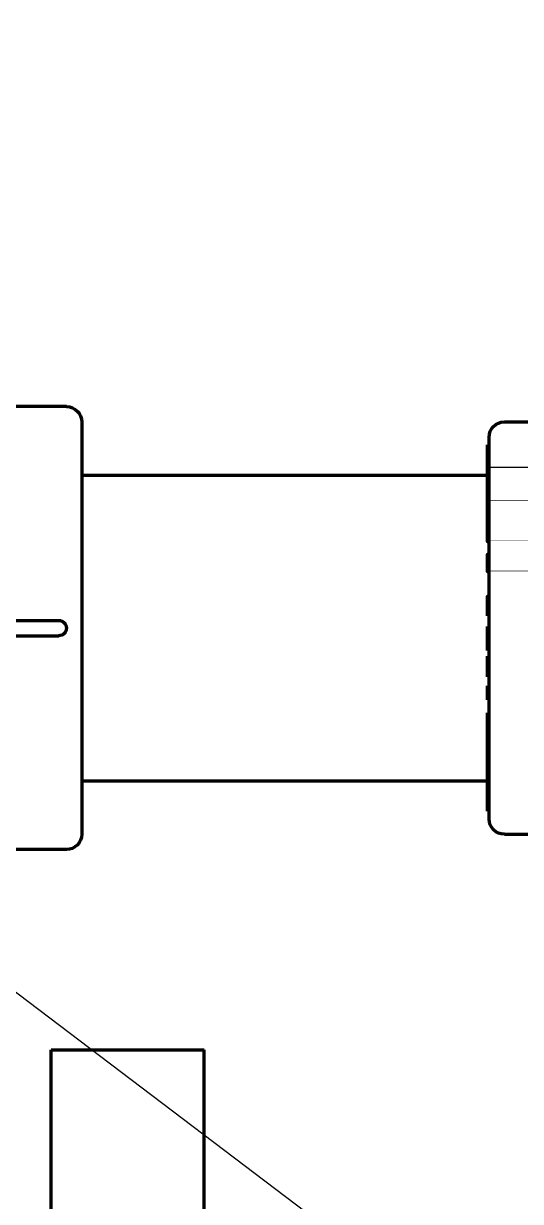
# Model space of a CAD drawing. Header units: millimetres. Extents: x -92220 to 11040, y -5929 to 27498.
# Drawn here: x 552.7 to 585.2, y 1050.9 to 1128.1 of the extents above; entities that cross this region are included whole.
import ezdxf

# ---------------------------------------------------------------- set-up
doc = ezdxf.new("R2010")
doc.units = ezdxf.units.MM
for name, color, linetype in [('13 Канализация 2', 7, 'Continuous'), ('17 Конструкции 2', 7, 'Continuous'), ('29 Вода ветка 9', 7, 'Continuous'), ('30 Вода ветка 10', 7, 'Continuous')]:
    doc.layers.add(name, color=color, linetype=linetype)

# ---------------------------------------------------------------- blocks, each defined once
blk = doc.blocks.new('A$C754D616B1')
at = {"color": 0, "linetype": 'Continuous', "lineweight": -2, "extrusion": (2.22045e-16, 1, -2.22045e-16)}
for p, q in [((24.132, 20.532), (12.632, 20.532)), ((25.132, 19.532), (25.132, -5.468)), ((25.132, 19.01), (25.232, 19.01)), ((25.232, 19.01), (25.232, 17.521)), ((25.132, 17.521), (25.232, 17.521)), ((25.132, 17.497), (25.232, 17.497)), ((25.132, 17.233), (25.232, 17.233)), ((25.132, 17.175), (25.232, 17.175)), ((25.132, 17.067), (25.232, 17.067)), ((25.232, 17.521), (25.232, 17.497)), ((25.232, 17.497), (25.232, 17.233)), ((25.232, 17.233), (25.232, 17.175)), ((25.232, 17.175), (25.232, 17.067)), ((25.232, 17.067), (25.232, 16.826)), ((25.132, 16.826), (25.232, 16.826)), ((25.132, 16.764), (25.232, 16.764)), ((25.232, 16.826), (25.232, 16.764)), ((25.132, 15.51), (25.232, 15.51)), ((25.232, 15.51), (25.232, 14.706)), ((25.132, 14.706), (25.232, 14.706)), ((25.232, 14.706), (25.232, 13.983)), ((25.132, 13.983), (25.232, 13.983)), ((25.232, 13.983), (25.232, 12.98)), ((25.132, 12.98), (25.232, 12.98)), ((25.132, 12.885), (25.232, 12.885)), ((25.132, 12.591), (25.232, 12.591)), ((25.232, 12.98), (25.232, 12.885)), ((25.232, 12.885), (25.232, 12.591)), ((25.132, 11.733), (25.232, 11.733)), ((25.132, 11.58), (25.232, 11.58)), ((25.232, 11.733), (25.232, 11.58)), ((25.232, 11.58), (25.232, 11.397)), ((25.132, 11.397), (25.232, 11.397)), ((25.132, 10.802), (25.232, 10.802)), ((25.232, 11.397), (25.232, 10.802)), ((25.132, 10.234), (25.232, 10.234)), ((25.232, 10.234), (25.232, 10)), ((25.132, 10), (25.232, 10)), ((25.132, 9.791), (25.232, 9.791)), ((25.232, 10), (25.232, 9.791)), ((25.232, 9.791), (25.232, 8.872)), ((25.132, 8.872), (25.232, 8.872)), ((25.132, 8.51), (25.232, 8.51)), ((25.232, 8.51), (25.232, 8.308)), ((25.132, 8.308), (25.232, 8.308)), ((25.132, 7.734), (25.232, 7.734)), ((25.232, 8.308), (25.232, 7.83)), ((25.132, 7.355), (25.232, 7.355)), ((25.132, 7.141), (25.232, 7.141)), ((25.232, 7.672), (25.232, 7.355)), ((25.232, 7.355), (25.232, 7.141)), ((25.232, 7.141), (25.232, 6.922)), ((25.132, 6.922), (25.232, 6.922)), ((25.132, 6.223), (25.232, 6.223)), ((25.232, 6.223), (25.232, 6.026)), ((25.132, 6.026), (25.232, 6.026)), ((25.132, 5.948), (25.232, 5.948)), ((25.232, 6.026), (25.232, 5.948)), ((25.232, 5.948), (25.232, 5.566)), ((25.132, 4.946), (25.232, 4.946)), ((25.132, 3.354), (25.232, 3.354)), ((25.132, 2.37), (25.232, 2.37)), ((25.132, 2.189), (25.232, 2.189)), ((25.132, 1.392), (25.232, 1.392)), ((25.132, 0.147), (25.232, 0.147)), ((25.132, 0.147), (25.232, 0.147)), ((25.232, 0.147), (25.232, -0.346)), ((25.232, 0.147), (25.232, 0.147)), ((25.132, -0.346), (25.232, -0.346)), ((25.132, -1.276), (25.232, -1.276)), ((25.132, -1.994), (25.232, -1.994)), ((25.132, -2.045), (25.232, -2.045)), ((25.132, -2.175), (25.232, -2.175)), ((25.232, -1.994), (25.232, -2.045)), ((25.232, -2.045), (25.232, -2.175)), ((25.132, -2.692), (25.232, -2.692)), ((25.132, -2.727), (25.232, -2.727)), ((25.132, -2.991), (25.232, -2.991)), ((25.132, -3.059), (25.232, -3.059)), ((25.232, -2.692), (25.232, -2.727)), ((25.232, -2.727), (25.232, -2.991)), ((25.232, -2.991), (25.232, -3.059)), ((25.232, -3.059), (25.232, -3.227)), ((25.132, -3.227), (25.232, -3.227)), ((25.132, -3.396), (25.232, -3.396)), ((25.132, -3.441), (25.232, -3.441)), ((25.232, -3.227), (25.232, -3.396)), ((25.232, -3.396), (25.232, -3.441)), ((25.132, -4.463), (25.232, -4.463)), ((25.232, -4.463), (25.232, -4.768)), ((25.132, -4.768), (25.232, -4.768)), ((25.132, -4.778), (25.232, -4.778)), ((25.132, -4.954), (25.232, -4.954)), ((25.232, -4.768), (25.232, -4.778)), ((25.232, -4.778), (25.232, -4.954)), ((24.132, -6.468), (12.632, -6.468))]:
    blk.add_line(p, q, dxfattribs=at)
at = {"color": 0, "linetype": 'Continuous', "lineweight": -2, "extrusion": (-4.93038e-32, -2.22045e-16, -1)}
for centre, start, end in [((-24.132, 19.532), 90, 180), ((-24.132, -5.468), 180, 270)]:
    blk.add_arc(centre, 1, start, end, dxfattribs=at)
at = {"color": 0, "linetype": 'Continuous', "lineweight": -2}
for points, knots in [([(25.232, 16.764), (25.232, 16.764), (25.232, 16.763), (25.232, 16.626)], [-1.012402, -1.012402, -1.012402, -1, 0, 0, 0]), ([(25.232, 3.354), (25.232, 3.354), (25.232, 3.235), (25.232, 3.052)], [-1.580354, -1.580354, -1.580354, -1, 0, 0, 0]), ([(25.232, 2.37), (25.232, 2.35), (25.232, 2.254), (25.232, 2.217)], [-1.229965, -1.229965, -1.229965, -1, 0, 0, 0]), ([(25.232, 1.392), (25.232, 1.392), (25.232, 1.323), (25.232, 1.176)], [-1.526113, -1.526113, -1.526113, -1, 0, 0, 0]), ([(25.232, 0.344), (25.232, 0.207), (25.232, 0.147), (25.232, 0.147)], [-3, -3, -3, -2, -1.524442, -1.524442, -1.524442]), ([(25.232, -0.346), (25.232, -0.346), (25.232, -0.348), (25.232, -0.412), (25.232, -0.473)], [-2.058406, -2.058406, -2.058406, -2, -1, 0, 0, 0]), ([(25.232, -1.099), (25.232, -1.256), (25.232, -1.276), (25.232, -1.276)], [-2, -2, -2, -1, -0.876041, -0.876041, -0.876041]), ([(25.232, -2.175), (25.232, -2.286), (25.232, -2.452), (25.232, -2.536)], [-1.823315, -1.823315, -1.823315, -1, 0, 0, 0]), ([(25.232, -2.536), (25.232, -2.659), (25.232, -2.692), (25.232, -2.692)], [-3, -3, -3, -2, -1.767494, -1.767494, -1.767494]), ([(25.232, -3.985), (25.232, -4.199), (25.232, -4.463), (25.232, -4.463)], [-2, -2, -2, -1, -0.024354, -0.024354, -0.024354])]:
    blk.add_open_spline(points, degree=2, knots=knots, dxfattribs=at)
for points in [[(25.232, 16.626), (25.232, 16.505), (25.232, 16.161), (25.232, 15.774), (25.232, 15.588)], [(25.232, 15.588), (25.232, 15.547), (25.232, 15.51)], [(25.232, 7.83), (25.232, 7.777), (25.232, 7.734)], [(25.232, 7.734), (25.232, 7.71), (25.232, 7.672)], [(25.232, 5.566), (25.232, 5.251), (25.232, 4.975), (25.232, 4.951)], [(25.232, 4.951), (25.232, 4.946), (25.232, 4.946)], [(25.232, 3.052), (25.232, 2.85), (25.232, 2.48), (25.232, 2.406)], [(25.232, 2.406), (25.232, 2.37), (25.232, 2.37)], [(25.232, 2.217), (25.232, 2.189), (25.232, 2.189)], [(25.232, 1.176), (25.232, 1.052), (25.232, 0.85), (25.232, 0.65), (25.232, 0.444), (25.232, 0.344)], [(25.232, -0.473), (25.232, -0.593), (25.232, -0.94), (25.232, -1.099)], [(25.232, -1.276), (25.232, -1.357), (25.232, -1.485)], [(25.232, -1.485), (25.232, -1.612), (25.232, -1.739)], [(25.232, -1.739), (25.232, -1.836), (25.232, -1.994)], [(25.232, -3.441), (25.232, -3.445), (25.232, -3.63)], [(25.232, -3.441), (25.232, -3.441), (25.232, -3.441)], [(25.232, -3.63), (25.232, -3.78), (25.232, -3.985)]]:
    blk.add_open_spline(points, degree=2, dxfattribs=at)
blk = doc.blocks.new('A$C24473B691')
at = {"color": 0, "linetype": 'Continuous', "lineweight": -2, "extrusion": (-2.22045e-16, 1, -2.22045e-16)}
for p, q in [((-25, 14.5), (-15, 14.5)), ((-26, -13.5), (-26, 13.5)), ((-0.5, 0.5), (-24.5, 0.5)), ((0, -0.5), (-24.5, -0.5)), ((-25, -14.5), (-1.5, -14.5))]:
    blk.add_line(p, q, dxfattribs=at)
at = {"color": 0, "linetype": 'Continuous', "lineweight": -2, "extrusion": (4.93038e-32, -2.22045e-16, -1)}
for centre, radius, start, end in [((25, 13.5), 1, 0, 90), ((24.5, 0), 0.5, 270, 90), ((25, -13.5), 1, 270, 0)]:
    blk.add_arc(centre, radius, start, end, dxfattribs=at)

msp = doc.modelspace()

# ---------------------------------------------------------------- hatches: boundary and pattern name
at = {"layer": '13 Канализация 2', "lineweight": -3}
h = msp.add_hatch(dxfattribs=at)
h.set_pattern_fill('ANSI31', color=256, scale=5, style=0)
edge = h.paths.add_edge_path()
edge.add_spline(control_points=[(628.417, 289.958), (628.413, 296.534), (627.794, 309.63), (625.113, 329.006), (620.847, 347.938), (613.291, 372.552), (600.722, 402.332), (582.093, 436.519), (561.126, 469.616), (531.714, 512.621), (502.022, 554.898), (475.903, 598.706), (458.402, 631.834), (442.597, 665.492), (428.341, 699.651), (415.475, 734.272), (399.957, 781.03), (383.257, 840.511), (366.293, 912.956), (346.308, 1010.818), (326.412, 1108.776), (307.344, 1206.593), (298.309, 1267.718), (293.741, 1316.59), (291.305, 1365.81), (292.25, 1402.842), (292.25, 1427.655)], knot_values=[0, 0, 0, 0, 19.727014, 39.263718, 58.613595, 77.881164, 116.445009, 155.330985, 194.563689, 233.934036, 311.640841, 349.454811, 386.860875, 423.995714, 460.969763, 497.872007, 534.771368, 608.741647, 683.117566, 757.9428, 908.373419, 983.002416, 1056.899524, 1093.609668, 1130.227868, 1204.665591, 1204.665591, 1204.665591, 1204.665591], degree=3, periodic=0)
edge.add_line((292.25, 1427.655), (277.75, 1427.655))
edge.add_spline(control_points=[(277.75, 1427.655), (277.75, 1402.521), (274.67, 1280.259), (340.075, 987.907), (400.946, 617.006), (613.917, 391.222), (613.917, 289.832)], knot_values=[0, 0, 0, 0, 75.401912, 366.059478, 892.491043, 1196.661394, 1196.661394, 1196.661394, 1196.661394], degree=3, periodic=0)
edge.add_line((613.917, 289.832), (628.417, 289.958))
h = msp.add_hatch(dxfattribs=at)
h.set_pattern_fill('ANSI31', color=256, scale=5, style=0)
edge = h.paths.add_edge_path()
edge.add_spline(control_points=[(664.915, 290.277), (664.915, 341.994), (628.229, 510.29), (522.3, 772.257), (425.22, 1009.271), (382.25, 1145.415), (382.25, 1173.332)], knot_values=[0, 0, 0, 0, 155.15014, 509.990275, 846.315293, 930.06842, 930.06842, 930.06842, 930.06842], degree=3, periodic=0)
edge.add_line((382.25, 1173.332), (367.75, 1173.332))
edge.add_spline(control_points=[(367.75, 1173.332), (367.75, 1168.03), (368.309, 1157.506), (371.257, 1136.928), (380.109, 1102.678), (396.541, 1055.793), (416.211, 1000.294), (443.732, 927.574), (479.579, 837.678), (523.563, 730.443), (559.233, 640.781), (585.784, 568.329), (604.379, 513.535), (621.243, 458.197), (633.727, 411.712), (641.835, 374.288), (646.564, 346.285), (649.662, 318.244), (650.416, 299.506), (650.416, 290.15)], knot_values=[0, 0, 0, 0, 15.907348, 31.557603, 62.293665, 121.816569, 180.558117, 238.945503, 355.06006, 470.884691, 586.666378, 644.51775, 702.358128, 760.231569, 818.048411, 846.692333, 875.078415, 903.208583, 931.274439, 931.274439, 931.274439, 931.274439], degree=3, periodic=0)
edge.add_line((650.416, 290.15), (664.915, 290.277))

# ---------------------------------------------------------------- linework, layer by layer
at = {"layer": '13 Канализация 2', "lineweight": 80}
for points, start_tangent, end_tangent in [([(277.75, 1427.655), (277.75, 1352.253), (320.833, 1064.806), (480.449, 563.156), (613.917, 289.832)], (0, -1), (0, -1)), ([(650.416, 290.15), (649.338, 318.196), (646.309, 346.162), (641.636, 374.161), (635.636, 402.169), (620.939, 458.087), (604.087, 513.453), (585.566, 568.248), (565.714, 622.586), (523.38, 730.351), (479.79, 837.66), (437.028, 945.614), (416.446, 1000.253), (396.659, 1055.562), (377.982, 1112.079), (370.734, 1141.948), (368.551, 1157.445), (367.75, 1173.332)], (0, 1), (0, 1)), ([(664.915, 290.277), (640.081, 443.427), (519.962, 777.317), (399.768, 1091.432), (382.25, 1173.332)], (0, 1), (0, 1))]:
    msp.add_spline(points, degree=3, dxfattribs=dict(at, start_tangent=start_tangent, end_tangent=end_tangent))
msp.add_open_spline([(292.25, 1427.655), (292.25, 1402.842), (291.305, 1365.81), (293.741, 1316.59), (298.309, 1267.718), (307.344, 1206.593), (326.412, 1108.776), (346.308, 1010.818), (366.293, 912.956), (383.257, 840.511), (399.957, 781.03), (415.475, 734.272), (428.341, 699.651), (442.597, 665.492), (458.402, 631.834), (475.903, 598.706), (502.022, 554.898), (531.714, 512.621), (561.126, 469.616), (582.093, 436.519), (600.722, 402.332), (613.291, 372.552), (620.847, 347.938), (625.113, 329.006), (627.794, 309.63), (628.413, 296.534), (628.417, 289.958)], degree=3, knots=[0, 0, 0, 0, 74.437722, 111.055923, 147.766067, 221.663174, 296.292172, 446.722791, 521.548025, 595.923944, 669.894223, 706.793584, 743.695828, 780.669877, 817.804716, 855.21078, 893.02475, 970.731554, 1010.101902, 1049.334606, 1088.220582, 1126.784427, 1146.051996, 1165.401873, 1184.938576, 1204.665591, 1204.665591, 1204.665591, 1204.665591], dxfattribs=at)
at = {"layer": '17 Конструкции 2'}
msp.add_line((450.273, 1141.874), (598.339, 1029.635), dxfattribs=at)
at = {"layer": '29 Вода ветка 9', "color": 1, "lineweight": 80}
for p, q in [((556.46, 1098.478), (583.105, 1098.478)), ((556.46, 1078.478), (583.105, 1078.478))]:
    msp.add_line(p, q, dxfattribs=at)
at = {"layer": '30 Вода ветка 10', "color": 5, "lineweight": 80}
for p, q in [((556.46, 1098.478), (583.105, 1098.478)), ((556.46, 1078.478), (583.105, 1078.478)), ((554.46, 994.862), (554.46, 1060.862)), ((554.46, 1060.862), (564.46, 1060.862)), ((564.46, 994.862), (564.46, 1060.862))]:
    msp.add_line(p, q, dxfattribs=at)

# ---------------------------------------------------------------- block references
at = {"layer": '29 Вода ветка 9', "color": 1, "lineweight": 80, "rotation": 180}
for name, p in [('A$C754D616B1', (608.237, 1095.51)), ('A$C24473B691', (530.46, 1088.478))]:
    msp.add_blockref(name, p, dxfattribs=at)
at = {"layer": '30 Вода ветка 10', "color": 5, "lineweight": 80, "rotation": 180}
for name, p in [('A$C754D616B1', (608.237, 1095.51)), ('A$C24473B691', (530.46, 1088.478))]:
    msp.add_blockref(name, p, dxfattribs=at)

doc.saveas('drawing.dxf')
